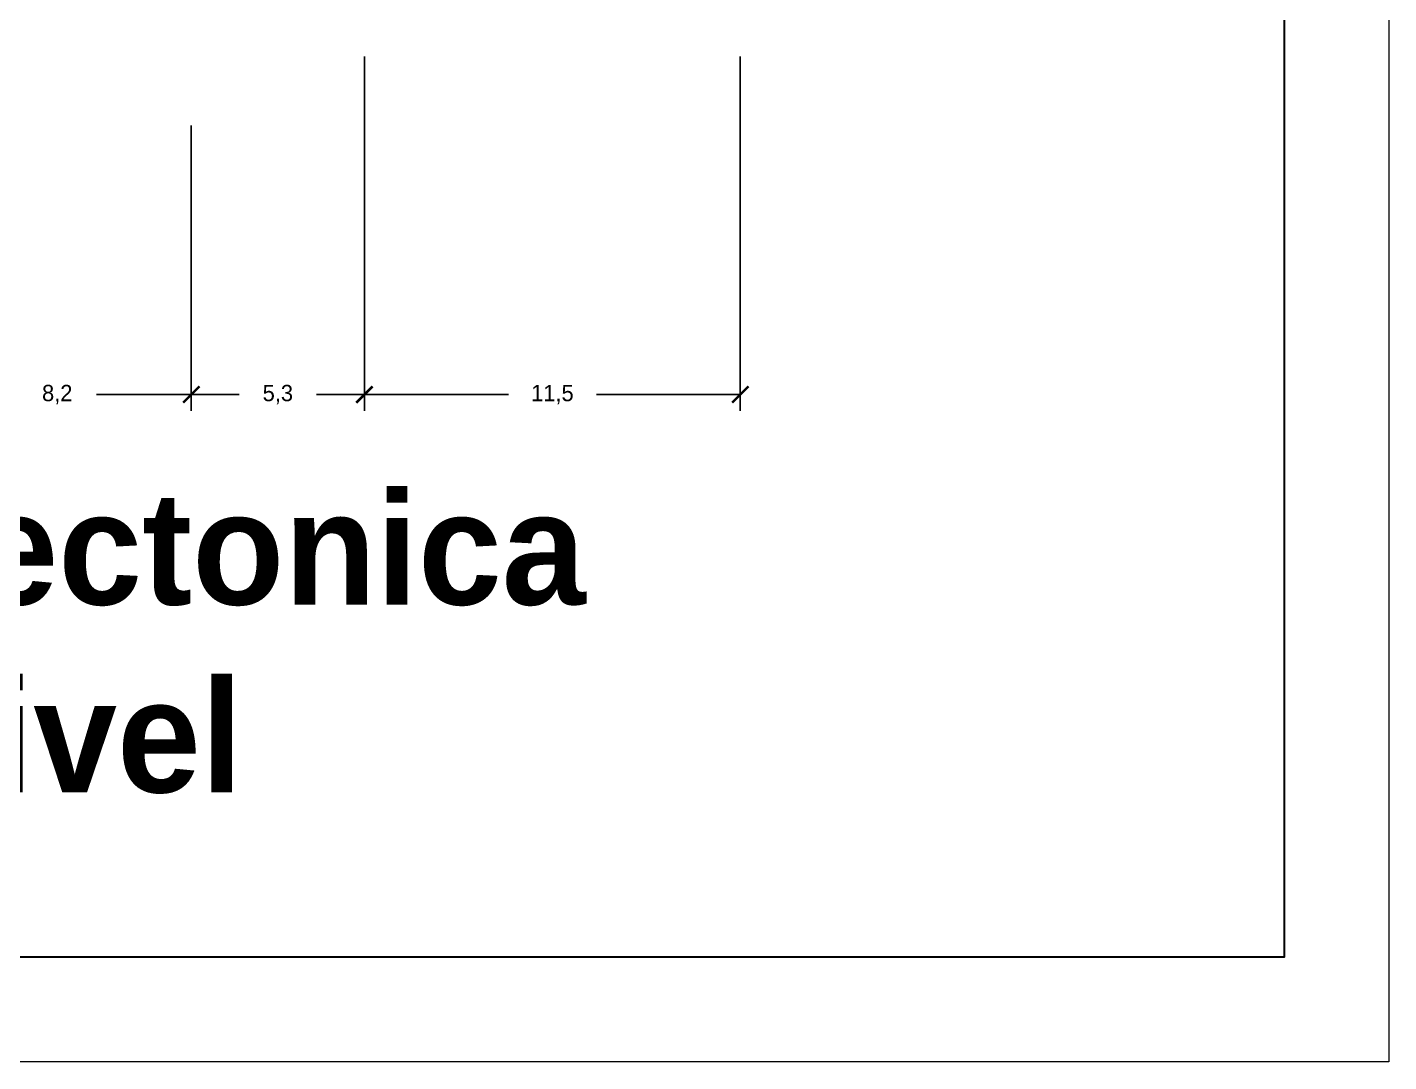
# Model space of a CAD drawing. Header units: millimetres. Extents: x -1615 to -538, y 177 to 397.
# Drawn here: x -1117.8 to -1076.14, y 177.4 to 209.04 of the extents above; entities that cross this region are included whole.
import ezdxf

# ---------------------------------------------------------------- set-up
doc = ezdxf.new("R2010")
doc.units = ezdxf.units.MM
doc.layers.add('muros bajos', color=252, linetype='Continuous', lineweight=20)
doc.styles.get("Standard").update_dxf_attribs({"font": 'stylu.ttf'})
doc.dimstyles.new('ISO-25', dxfattribs={"dimtxt": 0.5, "dimasz": 0.5, "dimexe": 0.5, "dimexo": 0.625, "dimtad": 0, "dimtih": 1, "dimtoh": 1, "dimtxsty": 'Standard', "dimblk": 'ARCHTICK', "dimcen": 2.5, "dimadec": 0, "dimazin": 0, "dimtfac": 1, "dimtmove": 0, "dimatfit": 3, "dimfxl": 0, "dimarcsym": 0})

# ---------------------------------------------------------------- blocks, each defined once
blk = doc.blocks.new('_ArchTick')
at = {"color": 0, "linetype": 'ByBlock', "const_width": 0.15}
blk.add_lwpolyline([(-0.5, -0.5), (0.5, 0.5)], dxfattribs=at)
blk = doc.blocks.new('*D303')
at = {"color": 0, "lineweight": -2}
for p, q in [((-1112.784, 206.034), (-1112.784, 197.308)), ((-1120.985, 199.066), (-1120.985, 197.308)), ((-1120.985, 197.808), (-1118.084, 197.808)), ((-1112.784, 197.808), (-1115.685, 197.808))]:
    blk.add_line(p, q, dxfattribs=at)
at = {"layer": 'Defpoints', "color": 0}
for p in [(-1112.784, 206.659), (-1120.985, 199.691), (-1112.784, 197.808)]:
    blk.add_point(p, dxfattribs=at)
at = {"color": 0, "lineweight": -2, "xscale": 0.5, "yscale": 0.5, "zscale": 0.5, "rotation": 180}
blk.add_blockref('_ArchTick', (-1120.985, 197.808), dxfattribs=at)
at = {"color": 0, "lineweight": -2, "xscale": 0.5, "yscale": 0.5, "zscale": 0.5}
blk.add_blockref('_ArchTick', (-1112.784, 197.808), dxfattribs=at)
at = {"color": 0, "insert": (-1116.885, 197.808), "char_height": 0.5, "attachment_point": 5}
blk.add_mtext('8,2', dxfattribs=at)
blk = doc.blocks.new('*D304')
at = {"color": 0, "lineweight": -2}
for p, q in [((-1107.485, 208.149), (-1107.485, 197.308)), ((-1112.784, 206.034), (-1112.784, 197.308)), ((-1112.784, 197.808), (-1111.317, 197.808)), ((-1107.485, 197.808), (-1108.953, 197.808))]:
    blk.add_line(p, q, dxfattribs=at)
at = {"layer": 'Defpoints', "color": 0}
for p in [(-1107.485, 208.774), (-1112.784, 206.659), (-1107.485, 197.808)]:
    blk.add_point(p, dxfattribs=at)
at = {"color": 0, "lineweight": -2, "xscale": 0.5, "yscale": 0.5, "zscale": 0.5, "rotation": 180}
blk.add_blockref('_ArchTick', (-1112.784, 197.808), dxfattribs=at)
at = {"color": 0, "lineweight": -2, "xscale": 0.5, "yscale": 0.5, "zscale": 0.5}
blk.add_blockref('_ArchTick', (-1107.485, 197.808), dxfattribs=at)
at = {"color": 0, "insert": (-1110.135, 197.808), "char_height": 0.5, "attachment_point": 5}
blk.add_mtext('5,3', dxfattribs=at)
blk = doc.blocks.new('*D305')
at = {"color": 0, "lineweight": -2}
for p, q in [((-1107.485, 208.149), (-1107.485, 197.308)), ((-1095.985, 208.149), (-1095.985, 197.308)), ((-1107.485, 197.808), (-1103.082, 197.808)), ((-1095.985, 197.808), (-1100.388, 197.808))]:
    blk.add_line(p, q, dxfattribs=at)
at = {"layer": 'Defpoints', "color": 0}
for p in [(-1107.485, 208.774), (-1095.985, 208.774), (-1095.985, 197.808)]:
    blk.add_point(p, dxfattribs=at)
at = {"color": 0, "lineweight": -2, "xscale": 0.5, "yscale": 0.5, "zscale": 0.5, "rotation": 180}
blk.add_blockref('_ArchTick', (-1107.485, 197.808), dxfattribs=at)
at = {"color": 0, "lineweight": -2, "xscale": 0.5, "yscale": 0.5, "zscale": 0.5}
blk.add_blockref('_ArchTick', (-1095.985, 197.808), dxfattribs=at)
at = {"color": 0, "insert": (-1101.735, 197.808), "char_height": 0.5, "attachment_point": 5}
blk.add_mtext('11,5', dxfattribs=at)

msp = doc.modelspace()

# ---------------------------------------------------------------- linework, layer by layer
at = {"color": 3, "lineweight": 30}
msp.add_lwpolyline([(-1217.76, 180.593), (-1217.76, 394.012), (-1217.76, 394.012), (-1079.34, 394.012), (-1079.34, 394.012), (-1079.34, 180.593)], close=True, dxfattribs=at)
at = {"layer": 'muros bajos', "color": 5}
msp.add_lwpolyline([(-1076.145, 397.208), (-1076.145, 177.397), (-1220.955, 177.397), (-1220.955, 397.208), (-1220.955, 397.208), (-1076.145, 397.208)], close=True, dxfattribs=at)

# ---------------------------------------------------------------- texts
at = {"insert": (-1124.405, 194.826), "char_height": 3.44596, "width": 71.25909, "attachment_point": 2}
msp.add_mtext('{\\fStylus BT|b1|i0|c0|p34;Planta Arquitectonica \\PTercer Nivel}', dxfattribs=at)

# ---------------------------------------------------------------- dimensions: what is measured, and where the dimension line sits
for base, p1, p2, picture, middle in [((-1107.485, 197.808), (-1112.784, 206.659), (-1107.485, 208.774), '*D304', (-1110.135, 197.808)), ((-1095.985, 197.808), (-1107.485, 208.774), (-1095.985, 208.774), '*D305', (-1101.735, 197.808)), ((-1112.784, 197.808), (-1120.985, 199.691), (-1112.784, 206.659), '*D303', (-1116.885, 197.808))]:
    dim = msp.add_linear_dim(base=base, p1=p1, p2=p2, dimstyle='ISO-25', override={"dimtmove": 1})
    dim.commit()
    dim.dimension.update_dxf_attribs({"geometry": picture, "text_midpoint": middle})

doc.saveas('drawing.dxf')
